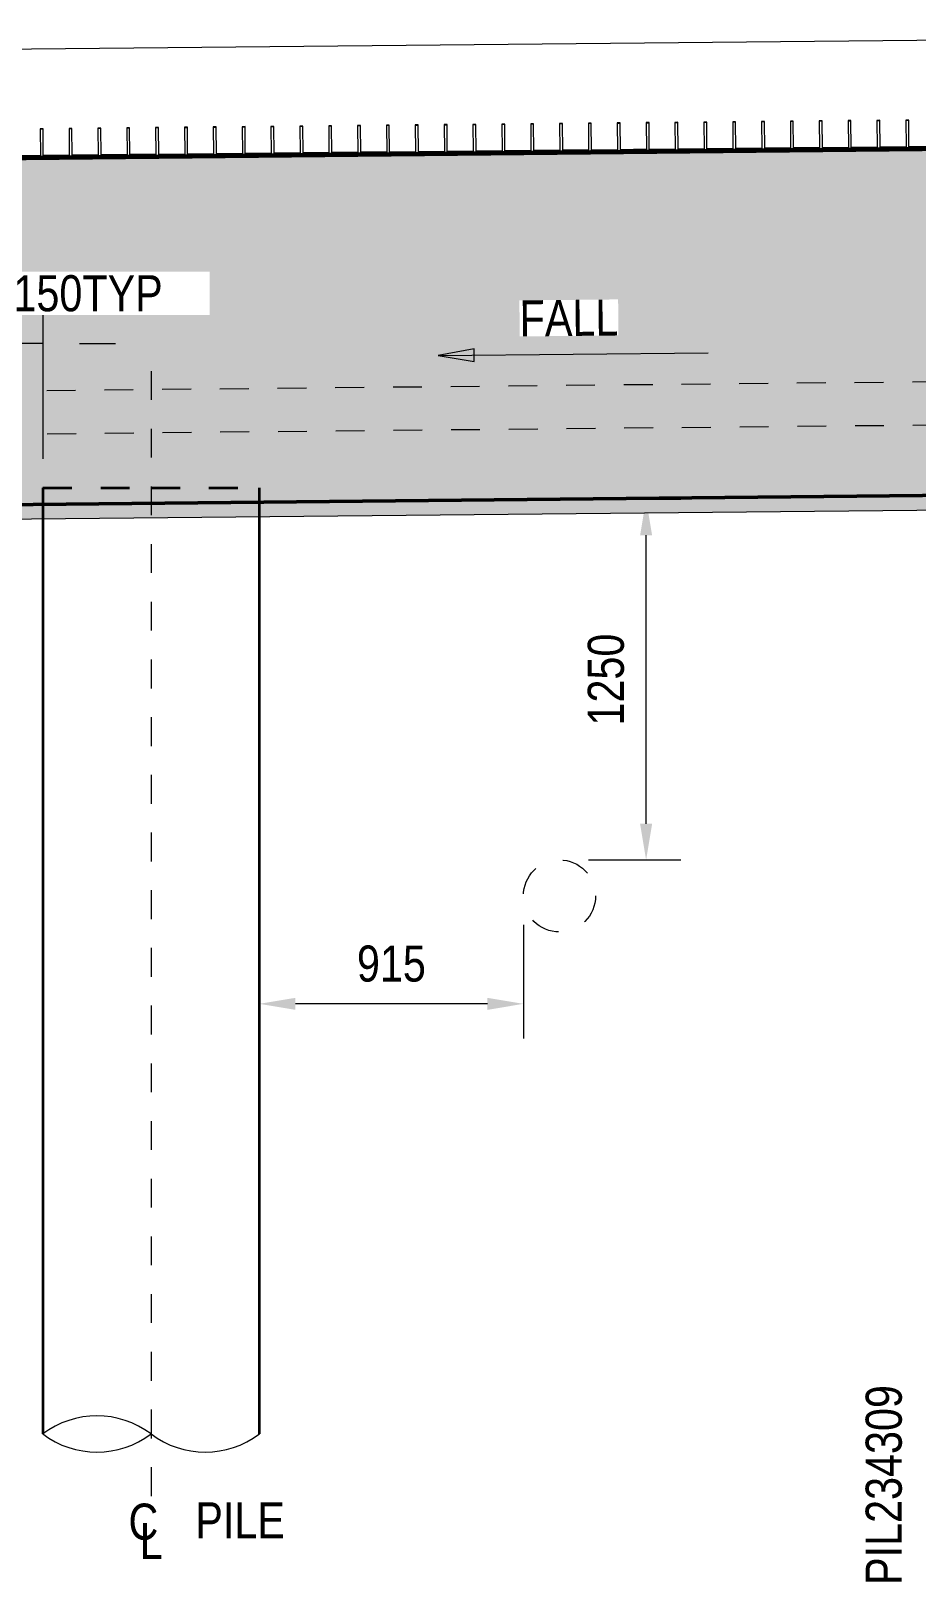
# Model space of a CAD drawing. Header units: metres. Extents: x 1652 to 1736, y -584 to 21.
# Drawn here: x 1701.81 to 1704.88, y 14.05 to 19.43 of the extents above; entities that cross this region are included whole.
import ezdxf

# ---------------------------------------------------------------- set-up
doc = ezdxf.new("R2010")
doc.units = ezdxf.units.M
doc.linetypes.add('JacobsCenter', pattern=[0.015, 0.009, -0.0015, 0.003, -0.0015])
doc.linetypes.add('JacobsDash', pattern=[0.0045, 0.003, -0.0015])
doc.layers.get('Defpoints').update_dxf_attribs({"color": 41})
for name, color, linetype, lineweight in [('BRIDGE-ABUTMENT-CONC', 7, 'Continuous', 50), ('BRIDGE-FRAMING-LINE-18-HID', 7, 'JacobsDash', 18), ('D-BDGE', 7, 'Continuous', 13), ('D-BDGE-FLOOR', 7, 'Continuous', 50), ('D-BDGE-FNDN-LINES-18-HID', 7, 'JacobsDash', 18), ('D-BDGE-FNDN-PILE-CONC', 7, 'Continuous', 50), ('D-BDGE-FRAMING', 7, 'Continuous', 50), ('D-BDGE-LINE', 7, 'Continuous', 9), ('D-ENHA-GEN-LINE', 7, 'Continuous', 9), ('D-ENHA-TEXT', 7, 'Continuous', 9), ('D-ENHA-TEXT-DIMS', 7, 'Continuous', 9), ('D-ENHA-TEXT-TAG', 7, 'Continuous', 18)]:
    doc.layers.add(name, color=color, linetype=linetype, lineweight=lineweight)
doc.styles.add('Arial Narrow_1', font='ARIALN.TTF', dxfattribs={"height": 0.125})
doc.dimstyles.new('Dimension_Standard_O__mm_', dxfattribs={"dimscale": 0.3048, "dimtxt": 0.127929, "dimasz": 0.410105, "dimexe": 0.393701, "dimexo": 0.246063, "dimgap": 0.246063, "dimtad": 1, "dimdec": 0, "dimlfac": 1000, "dimzin": 0, "dimdsep": 46, "dimtxsty": 'Arial Narrow_1', "dimsah": 1, "dimcen": 0.09, "dimaunit": 1, "dimadec": 4, "dimazin": 0, "dimtfac": 1, "dimtdec": 4, "dimtix": 1, "dimtmove": 0, "dimatfit": 3, "dimfxl": 1, "dimtvp": 1, "dimtfill": 1, "dimtolj": 1, "dimtzin": 0, "dimlwd": 18, "dimlwe": 18, "dimarcsym": 2})
doc.dimstyles.new('Dimension_Standard_O__mm__1', dxfattribs={"dimscale": 0.3048, "dimtxt": 0.127929, "dimasz": 0.410105, "dimexe": 0.393701, "dimexo": 0.246063, "dimgap": 0.246063, "dimtad": 1, "dimdec": 0, "dimlfac": 1000, "dimzin": 0, "dimdsep": 46, "dimtxsty": 'Arial Narrow_1', "dimsah": 1, "dimcen": 0.09, "dimaunit": 1, "dimadec": 4, "dimazin": 0, "dimtfac": 1, "dimtdec": 4, "dimtix": 1, "dimtmove": 2, "dimatfit": 3, "dimfxl": 1, "dimtvp": 1, "dimtfill": 1, "dimtolj": 1, "dimtzin": 0, "dimlwd": 18, "dimlwe": 18, "dimarcsym": 2})

# ---------------------------------------------------------------- blocks, each defined once
blk = doc.blocks.new('01_SFO_FRP_Pile_CastInPlace_CS - CAST-IN-PLACE PILE - 0750-V11-DRG-2871071 - ABUTMENT A CONCRETE ELEVATION')
at = {"layer": 'D-BDGE-FNDN-LINES-18-HID', "lineweight": 35}
for p, q in [((1658.1255, 17.8497), (1658.1255, 17.7923)), ((1658.1255, 17.8497), (1658.5004, 17.8497)), ((1658.1255, 17.8497), (1658.5003, 17.8497)), ((1658.5004, 17.8497), (1658.8755, 17.8497)), ((1658.5006, 17.8497), (1658.8755, 17.8497)), ((1658.8755, 17.7997), (1658.8755, 17.8497))]:
    blk.add_line(p, q, dxfattribs=at)
at = {"layer": 'D-BDGE-FNDN-PILE-CONC', "lineweight": 35}
for p, q in [((1658.1255, 17.7922), (1658.1255, 14.5701)), ((1658.8755, 14.5698), (1658.8755, 17.7997))]:
    blk.add_line(p, q, dxfattribs=at)
blk = doc.blocks.new('07_STR_DPS_PermadecPanel - 07_STR_DPS_PermadecPanel-V42-DRG-2871071 - ABUTMENT A CONCRETE ELEVATION')
at = {"layer": 'BRIDGE-FRAMING-LINE-18-HID', "color": 9, "lineweight": 13, "true_color": 0xc3c3c3}
for p, q in [((1660.9157, 19.1222), (1660.9257, 19.1223)), ((1661.0157, 19.1232), (1661.0257, 19.1233)), ((1661.1157, 19.1242), (1661.1257, 19.1243)), ((1661.2157, 19.1252), (1661.2257, 19.1253)), ((1661.3156, 19.1262), (1661.3256, 19.1263)), ((1660.8157, 19.1212), (1660.8257, 19.1213)), ((1660.7716, 19.0278), (1660.8166, 19.0282)), ((1660.7716, 19.0221), (1660.7717, 19.0218)), ((1661.3716, 19.0278), (1660.7717, 19.0218)), ((1660.7717, 19.0218), (1660.7717, 19.0221)), ((1660.8166, 19.0286), (1660.8166, 19.0282)), ((1660.8166, 19.0282), (1660.8166, 19.0285)), ((1660.8266, 19.0283), (1660.9166, 19.0292)), ((1660.8266, 19.0287), (1660.8266, 19.0283)), ((1660.8266, 19.0286), (1660.8266, 19.0283)), ((1660.9166, 19.0296), (1660.9166, 19.0292)), ((1660.9166, 19.0292), (1660.9166, 19.0295)), ((1660.9266, 19.0293), (1661.0166, 19.0302)), ((1660.9266, 19.0297), (1660.9266, 19.0293)), ((1660.9266, 19.0296), (1660.9266, 19.0293)), ((1661.0166, 19.0306), (1661.0166, 19.0302)), ((1661.0166, 19.0302), (1661.0166, 19.0305)), ((1661.0266, 19.0303), (1661.1166, 19.0312)), ((1661.0266, 19.0307), (1661.0266, 19.0303)), ((1661.0266, 19.0306), (1661.0266, 19.0303)), ((1661.1166, 19.0312), (1661.1166, 19.0315)), ((1661.1166, 19.0315), (1661.1166, 19.0312)), ((1661.1266, 19.0313), (1661.2166, 19.0322)), ((1661.1266, 19.0316), (1661.1266, 19.0313)), ((1661.1266, 19.0316), (1661.1266, 19.0313)), ((1661.2166, 19.0322), (1661.2166, 19.0325)), ((1661.2166, 19.0325), (1661.2166, 19.0322)), ((1661.2266, 19.0323), (1661.3166, 19.0332)), ((1661.2266, 19.0326), (1661.2266, 19.0323)), ((1661.2266, 19.0326), (1661.2266, 19.0323)), ((1661.3166, 19.0332), (1661.3166, 19.0335)), ((1661.3166, 19.0335), (1661.3166, 19.0332)), ((1661.3266, 19.0333), (1661.3716, 19.0338)), ((1661.3266, 19.0336), (1661.3266, 19.0333)), ((1661.3266, 19.0336), (1661.3266, 19.0333)), ((1661.3716, 19.0281), (1661.3716, 19.0278)), ((1661.3716, 19.0278), (1661.3716, 19.0281))]:
    blk.add_line(p, q, dxfattribs=at)
at = {"layer": 'D-BDGE-FRAMING', "color": 9, "lineweight": 13, "true_color": 0xc3c3c3}
for p, q in [((1660.9256, 19.1226), (1660.9156, 19.1225)), ((1660.9156, 19.1225), (1660.9166, 19.0296)), ((1660.9266, 19.0297), (1660.9256, 19.1226)), ((1661.0256, 19.1236), (1661.0156, 19.1235)), ((1661.0156, 19.1235), (1661.0166, 19.0306)), ((1661.0266, 19.0307), (1661.0256, 19.1236)), ((1661.1256, 19.1246), (1661.1156, 19.1245)), ((1661.1156, 19.1245), (1661.1166, 19.0315)), ((1661.1266, 19.0316), (1661.1256, 19.1246)), ((1661.2256, 19.1256), (1661.2156, 19.1255)), ((1661.2156, 19.1255), (1661.2166, 19.0325)), ((1661.2266, 19.0326), (1661.2256, 19.1256)), ((1661.3256, 19.1266), (1661.3156, 19.1265)), ((1661.3156, 19.1265), (1661.3166, 19.0335)), ((1661.3266, 19.0336), (1661.3256, 19.1266)), ((1660.8256, 19.1216), (1660.8156, 19.1215)), ((1660.8156, 19.1215), (1660.8166, 19.0286)), ((1660.8266, 19.0287), (1660.8256, 19.1216)), ((1660.8166, 19.0286), (1660.7716, 19.0281)), ((1660.7716, 19.0221), (1661.3716, 19.0281)), ((1660.7716, 19.0281), (1660.7716, 19.0221)), ((1660.9166, 19.0296), (1660.8266, 19.0287)), ((1661.0166, 19.0306), (1660.9266, 19.0297)), ((1661.1166, 19.0315), (1661.0266, 19.0307)), ((1661.2166, 19.0325), (1661.1266, 19.0316)), ((1661.3166, 19.0335), (1661.2266, 19.0326)), ((1661.3715, 19.0341), (1661.3266, 19.0336)), ((1661.3716, 19.0281), (1661.3715, 19.0341))]:
    blk.add_line(p, q, dxfattribs=at)
blk = doc.blocks.new('07_STR_DPS_PermadecPanel - 07_STR_DPS_PermadecPanel-V43-DRG-2871071 - ABUTMENT A CONCRETE ELEVATION')
at = {"layer": 'BRIDGE-FRAMING-LINE-18-HID', "color": 9, "lineweight": 13, "true_color": 0xc3c3c3}
for p, q in [((1660.2157, 19.1152), (1660.2257, 19.1153)), ((1660.3157, 19.1162), (1660.3257, 19.1163)), ((1660.4157, 19.1172), (1660.4257, 19.1173)), ((1660.5157, 19.1182), (1660.5257, 19.1183)), ((1660.6157, 19.1192), (1660.6257, 19.1193)), ((1660.7157, 19.1202), (1660.7257, 19.1203)), ((1660.1716, 19.0218), (1660.2166, 19.0222)), ((1660.7716, 19.0218), (1660.1717, 19.0158)), ((1660.1717, 19.0158), (1660.1717, 19.0161)), ((1660.1717, 19.0161), (1660.1717, 19.0158)), ((1660.2166, 19.0226), (1660.2166, 19.0222)), ((1660.2166, 19.0222), (1660.2166, 19.0225)), ((1660.2266, 19.0223), (1660.3166, 19.0232)), ((1660.2266, 19.0227), (1660.2266, 19.0223)), ((1660.2266, 19.0226), (1660.2266, 19.0223)), ((1660.3166, 19.0236), (1660.3166, 19.0232)), ((1660.3166, 19.0232), (1660.3166, 19.0235)), ((1660.3266, 19.0233), (1660.4166, 19.0242)), ((1660.3266, 19.0237), (1660.3266, 19.0233)), ((1660.3266, 19.0236), (1660.3266, 19.0233)), ((1660.4166, 19.0246), (1660.4166, 19.0242)), ((1660.4166, 19.0242), (1660.4166, 19.0245)), ((1660.4266, 19.0243), (1660.5166, 19.0252)), ((1660.4266, 19.0247), (1660.4266, 19.0243)), ((1660.4266, 19.0246), (1660.4266, 19.0243)), ((1660.5166, 19.0256), (1660.5166, 19.0252)), ((1660.5166, 19.0252), (1660.5166, 19.0255)), ((1660.5266, 19.0253), (1660.6166, 19.0262)), ((1660.5266, 19.0257), (1660.5266, 19.0253)), ((1660.5266, 19.0256), (1660.5266, 19.0253)), ((1660.6166, 19.0266), (1660.6166, 19.0262)), ((1660.6166, 19.0262), (1660.6166, 19.0265)), ((1660.6266, 19.0263), (1660.7166, 19.0272)), ((1660.6266, 19.0267), (1660.6266, 19.0263)), ((1660.6266, 19.0266), (1660.6266, 19.0263)), ((1660.7166, 19.0276), (1660.7166, 19.0272)), ((1660.7166, 19.0272), (1660.7166, 19.0275)), ((1660.7266, 19.0273), (1660.7716, 19.0278)), ((1660.7266, 19.0277), (1660.7266, 19.0273)), ((1660.7266, 19.0276), (1660.7266, 19.0273)), ((1660.7717, 19.0218), (1660.7716, 19.0221)), ((1660.7717, 19.0221), (1660.7717, 19.0218))]:
    blk.add_line(p, q, dxfattribs=at)
at = {"layer": 'D-BDGE-FRAMING', "color": 9, "lineweight": 13, "true_color": 0xc3c3c3}
for p, q in [((1660.2257, 19.1157), (1660.2157, 19.1156)), ((1660.2157, 19.1156), (1660.2166, 19.0226)), ((1660.2266, 19.0227), (1660.2257, 19.1157)), ((1660.3257, 19.1167), (1660.3157, 19.1166)), ((1660.3157, 19.1166), (1660.3166, 19.0236)), ((1660.3266, 19.0237), (1660.3257, 19.1167)), ((1660.4257, 19.1177), (1660.4157, 19.1176)), ((1660.4157, 19.1176), (1660.4166, 19.0246)), ((1660.4266, 19.0247), (1660.4257, 19.1177)), ((1660.5257, 19.1187), (1660.5157, 19.1186)), ((1660.5157, 19.1186), (1660.5166, 19.0256)), ((1660.5266, 19.0257), (1660.5257, 19.1187)), ((1660.6257, 19.1197), (1660.6157, 19.1196)), ((1660.6157, 19.1196), (1660.6166, 19.0266)), ((1660.6266, 19.0267), (1660.6257, 19.1197)), ((1660.7257, 19.1207), (1660.7157, 19.1206)), ((1660.7157, 19.1206), (1660.7166, 19.0276)), ((1660.7266, 19.0277), (1660.7257, 19.1207)), ((1660.2166, 19.0226), (1660.1716, 19.0221)), ((1660.1716, 19.0221), (1660.1717, 19.0161)), ((1660.1717, 19.0161), (1660.7716, 19.0221)), ((1660.3166, 19.0236), (1660.2266, 19.0227)), ((1660.4166, 19.0246), (1660.3266, 19.0237)), ((1660.5166, 19.0256), (1660.4266, 19.0247)), ((1660.6166, 19.0266), (1660.5266, 19.0257)), ((1660.7166, 19.0276), (1660.6266, 19.0267)), ((1660.7716, 19.0281), (1660.7266, 19.0277)), ((1660.7716, 19.0221), (1660.7716, 19.0281))]:
    blk.add_line(p, q, dxfattribs=at)
blk = doc.blocks.new('07_STR_DPS_PermadecPanel - 07_STR_DPS_PermadecPanel-V44-DRG-2871071 - ABUTMENT A CONCRETE ELEVATION')
at = {"layer": 'BRIDGE-FRAMING-LINE-18-HID', "color": 9, "lineweight": 13, "true_color": 0xc3c3c3}
for p, q in [((1659.6157, 19.1092), (1659.6257, 19.1093)), ((1659.7157, 19.1102), (1659.7257, 19.1103)), ((1659.8157, 19.1112), (1659.8257, 19.1113)), ((1659.9157, 19.1122), (1659.9257, 19.1123)), ((1660.0157, 19.1132), (1660.0257, 19.1133)), ((1660.1157, 19.1142), (1660.1257, 19.1143)), ((1659.5717, 19.0158), (1659.6167, 19.0162)), ((1660.1716, 19.0158), (1659.5717, 19.0098)), ((1659.6166, 19.0166), (1659.6167, 19.0162)), ((1659.6167, 19.0162), (1659.6167, 19.0165)), ((1659.6266, 19.0167), (1659.6267, 19.0163)), ((1659.6267, 19.0163), (1659.7167, 19.0172)), ((1659.6267, 19.0166), (1659.6267, 19.0163)), ((1659.7166, 19.0176), (1659.7167, 19.0172)), ((1659.7167, 19.0172), (1659.7167, 19.0175)), ((1659.7266, 19.0177), (1659.7267, 19.0173)), ((1659.7267, 19.0173), (1659.8167, 19.0182)), ((1659.7267, 19.0176), (1659.7267, 19.0173)), ((1659.8166, 19.0186), (1659.8167, 19.0182)), ((1659.8167, 19.0182), (1659.8166, 19.0185)), ((1659.8266, 19.0187), (1659.8267, 19.0183)), ((1659.8266, 19.0186), (1659.8267, 19.0183)), ((1659.8267, 19.0183), (1659.9166, 19.0192)), ((1659.9166, 19.0196), (1659.9166, 19.0192)), ((1659.9166, 19.0192), (1659.9166, 19.0195)), ((1659.9266, 19.0193), (1660.0166, 19.0202)), ((1659.9266, 19.0197), (1659.9266, 19.0193)), ((1659.9266, 19.0196), (1659.9266, 19.0193)), ((1660.0166, 19.0206), (1660.0166, 19.0202)), ((1660.0166, 19.0202), (1660.0166, 19.0205)), ((1660.0266, 19.0203), (1660.1166, 19.0212)), ((1660.0266, 19.0207), (1660.0266, 19.0203)), ((1660.0266, 19.0206), (1660.0266, 19.0203)), ((1660.1166, 19.0216), (1660.1166, 19.0212)), ((1660.1166, 19.0212), (1660.1166, 19.0215)), ((1660.1266, 19.0213), (1660.1716, 19.0218)), ((1660.1266, 19.0217), (1660.1266, 19.0213)), ((1660.1266, 19.0216), (1660.1266, 19.0213)), ((1660.1717, 19.0161), (1660.1717, 19.0158)), ((1660.1717, 19.0158), (1660.1717, 19.0161)), ((1659.5717, 19.0098), (1659.5717, 19.0101)), ((1659.5717, 19.0101), (1659.5717, 19.0098))]:
    blk.add_line(p, q, dxfattribs=at)
at = {"layer": 'D-BDGE-FRAMING', "color": 9, "lineweight": 13, "true_color": 0xc3c3c3}
for p, q in [((1659.6257, 19.1097), (1659.6157, 19.1096)), ((1659.6157, 19.1096), (1659.6166, 19.0166)), ((1659.6266, 19.0167), (1659.6257, 19.1097)), ((1659.7257, 19.1107), (1659.7157, 19.1106)), ((1659.7157, 19.1106), (1659.7166, 19.0176)), ((1659.7266, 19.0177), (1659.7257, 19.1107)), ((1659.8257, 19.1117), (1659.8157, 19.1116)), ((1659.8157, 19.1116), (1659.8166, 19.0186)), ((1659.8266, 19.0187), (1659.8257, 19.1117)), ((1659.9257, 19.1127), (1659.9157, 19.1126)), ((1659.9157, 19.1126), (1659.9166, 19.0196)), ((1659.9266, 19.0197), (1659.9257, 19.1127)), ((1660.0257, 19.1137), (1660.0157, 19.1136)), ((1660.0157, 19.1136), (1660.0166, 19.0206)), ((1660.0266, 19.0207), (1660.0257, 19.1137)), ((1660.1257, 19.1147), (1660.1157, 19.1146)), ((1660.1157, 19.1146), (1660.1166, 19.0216)), ((1660.1266, 19.0217), (1660.1257, 19.1147)), ((1659.6166, 19.0166), (1659.5716, 19.0161)), ((1659.5716, 19.0161), (1659.5717, 19.0101)), ((1659.5717, 19.0101), (1660.1717, 19.0161)), ((1659.7166, 19.0176), (1659.6266, 19.0167)), ((1659.8166, 19.0186), (1659.7266, 19.0177)), ((1659.9166, 19.0196), (1659.8266, 19.0187)), ((1660.0166, 19.0206), (1659.9266, 19.0197)), ((1660.1166, 19.0216), (1660.0266, 19.0207)), ((1660.1716, 19.0221), (1660.1266, 19.0217)), ((1660.1717, 19.0161), (1660.1716, 19.0221))]:
    blk.add_line(p, q, dxfattribs=at)
blk = doc.blocks.new('07_STR_DPS_PermadecPanel - 07_STR_DPS_PermadecPanel-V45-DRG-2871071 - ABUTMENT A CONCRETE ELEVATION')
at = {"layer": 'BRIDGE-FRAMING-LINE-18-HID', "color": 9, "lineweight": 13, "true_color": 0xc3c3c3}
for p, q in [((1659.0158, 19.1032), (1659.0258, 19.1033)), ((1659.1158, 19.1042), (1659.1258, 19.1043)), ((1659.2158, 19.1052), (1659.2258, 19.1053)), ((1659.3157, 19.1062), (1659.3257, 19.1063)), ((1659.4157, 19.1072), (1659.4257, 19.1073)), ((1659.5157, 19.1082), (1659.5257, 19.1083)), ((1659.3267, 19.0133), (1659.4167, 19.0142)), ((1659.4166, 19.0146), (1659.4167, 19.0142)), ((1659.4167, 19.0142), (1659.4167, 19.0145)), ((1659.4266, 19.0147), (1659.4267, 19.0143)), ((1659.4267, 19.0143), (1659.5167, 19.0152)), ((1659.4267, 19.0146), (1659.4267, 19.0143)), ((1659.5166, 19.0156), (1659.5167, 19.0152)), ((1659.5167, 19.0152), (1659.5167, 19.0155)), ((1659.5266, 19.0157), (1659.5267, 19.0153)), ((1659.5267, 19.0153), (1659.5717, 19.0158)), ((1659.5267, 19.0156), (1659.5267, 19.0153)), ((1658.9717, 19.0098), (1659.0167, 19.0102)), ((1658.9717, 19.0041), (1658.9718, 19.0038)), ((1659.5717, 19.0098), (1658.9718, 19.0038)), ((1658.9718, 19.0038), (1658.9718, 19.0041)), ((1659.0167, 19.0106), (1659.0167, 19.0102)), ((1659.0167, 19.0102), (1659.0167, 19.0105)), ((1659.0267, 19.0103), (1659.1167, 19.0112)), ((1659.0267, 19.0107), (1659.0267, 19.0103)), ((1659.0267, 19.0106), (1659.0267, 19.0103)), ((1659.1167, 19.0116), (1659.1167, 19.0112)), ((1659.1167, 19.0112), (1659.1167, 19.0115)), ((1659.1267, 19.0113), (1659.2167, 19.0122)), ((1659.1267, 19.0117), (1659.1267, 19.0113)), ((1659.1267, 19.0116), (1659.1267, 19.0113)), ((1659.2167, 19.0126), (1659.2167, 19.0122)), ((1659.2167, 19.0122), (1659.2167, 19.0125)), ((1659.2267, 19.0123), (1659.3167, 19.0132)), ((1659.2267, 19.0127), (1659.2267, 19.0123)), ((1659.2267, 19.0126), (1659.2267, 19.0123)), ((1659.3167, 19.0136), (1659.3167, 19.0132)), ((1659.3167, 19.0132), (1659.3167, 19.0135)), ((1659.3267, 19.0137), (1659.3267, 19.0133)), ((1659.3267, 19.0136), (1659.3267, 19.0133)), ((1659.5717, 19.0101), (1659.5717, 19.0098)), ((1659.5717, 19.0098), (1659.5717, 19.0101))]:
    blk.add_line(p, q, dxfattribs=at)
at = {"layer": 'D-BDGE-FRAMING', "color": 9, "lineweight": 13, "true_color": 0xc3c3c3}
for p, q in [((1659.0257, 19.1037), (1659.0157, 19.1036)), ((1659.0157, 19.1036), (1659.0167, 19.0106)), ((1659.0267, 19.0107), (1659.0257, 19.1037)), ((1659.1257, 19.1047), (1659.1157, 19.1046)), ((1659.1157, 19.1046), (1659.1167, 19.0116)), ((1659.1267, 19.0117), (1659.1257, 19.1047)), ((1659.2257, 19.1057), (1659.2157, 19.1056)), ((1659.2157, 19.1056), (1659.2167, 19.0126)), ((1659.2267, 19.0127), (1659.2257, 19.1057)), ((1659.3257, 19.1067), (1659.3157, 19.1066)), ((1659.3157, 19.1066), (1659.3167, 19.0136)), ((1659.3267, 19.0137), (1659.3257, 19.1067)), ((1659.4257, 19.1077), (1659.4157, 19.1076)), ((1659.4157, 19.1076), (1659.4166, 19.0146)), ((1659.4266, 19.0147), (1659.4257, 19.1077)), ((1659.5257, 19.1087), (1659.5157, 19.1086)), ((1659.5157, 19.1086), (1659.5166, 19.0156)), ((1659.5266, 19.0157), (1659.5257, 19.1087)), ((1659.4166, 19.0146), (1659.3267, 19.0137)), ((1659.5166, 19.0156), (1659.4266, 19.0147)), ((1659.5716, 19.0161), (1659.5266, 19.0157)), ((1659.5717, 19.0101), (1659.5716, 19.0161)), ((1659.0167, 19.0106), (1658.9717, 19.0101)), ((1658.9717, 19.0041), (1659.5717, 19.0101)), ((1658.9717, 19.0101), (1658.9717, 19.0041)), ((1659.1167, 19.0116), (1659.0267, 19.0107)), ((1659.2167, 19.0126), (1659.1267, 19.0117)), ((1659.3167, 19.0136), (1659.2267, 19.0127))]:
    blk.add_line(p, q, dxfattribs=at)
blk = doc.blocks.new('07_STR_DPS_PermadecPanel - 07_STR_DPS_PermadecPanel-V46-DRG-2871071 - ABUTMENT A CONCRETE ELEVATION')
at = {"layer": 'BRIDGE-FRAMING-LINE-18-HID', "color": 9, "lineweight": 13, "true_color": 0xc3c3c3}
for p, q in [((1658.4158, 19.0972), (1658.4258, 19.0973)), ((1658.5158, 19.0982), (1658.5258, 19.0983)), ((1658.6158, 19.0992), (1658.6258, 19.0993)), ((1658.7158, 19.1002), (1658.7258, 19.1003)), ((1658.8158, 19.1012), (1658.8258, 19.1013)), ((1658.9158, 19.1022), (1658.9258, 19.1023)), ((1658.3717, 19.0038), (1658.4167, 19.0042)), ((1658.9717, 19.0038), (1658.3718, 18.9978)), ((1658.3718, 18.9978), (1658.3718, 18.9981)), ((1658.3718, 18.9981), (1658.3718, 18.9978)), ((1658.4167, 19.0046), (1658.4167, 19.0042)), ((1658.4167, 19.0042), (1658.4167, 19.0045)), ((1658.4267, 19.0043), (1658.5167, 19.0052)), ((1658.4267, 19.0047), (1658.4267, 19.0043)), ((1658.4267, 19.0046), (1658.4267, 19.0043)), ((1658.5167, 19.0056), (1658.5167, 19.0052)), ((1658.5167, 19.0052), (1658.5167, 19.0055)), ((1658.5267, 19.0053), (1658.6167, 19.0062)), ((1658.5267, 19.0057), (1658.5267, 19.0053)), ((1658.5267, 19.0056), (1658.5267, 19.0053)), ((1658.6167, 19.0066), (1658.6167, 19.0062)), ((1658.6167, 19.0062), (1658.6167, 19.0065)), ((1658.6267, 19.0063), (1658.7167, 19.0072)), ((1658.6267, 19.0067), (1658.6267, 19.0063)), ((1658.6267, 19.0066), (1658.6267, 19.0063)), ((1658.7167, 19.0076), (1658.7167, 19.0072)), ((1658.7167, 19.0072), (1658.7167, 19.0075)), ((1658.7267, 19.0073), (1658.8167, 19.0082)), ((1658.7267, 19.0077), (1658.7267, 19.0073)), ((1658.7267, 19.0076), (1658.7267, 19.0073)), ((1658.8167, 19.0086), (1658.8167, 19.0082)), ((1658.8167, 19.0082), (1658.8167, 19.0085)), ((1658.8267, 19.0083), (1658.9167, 19.0092)), ((1658.8267, 19.0087), (1658.8267, 19.0083)), ((1658.8267, 19.0086), (1658.8267, 19.0083)), ((1658.9167, 19.0096), (1658.9167, 19.0092)), ((1658.9167, 19.0092), (1658.9167, 19.0095)), ((1658.9267, 19.0093), (1658.9717, 19.0098)), ((1658.9267, 19.0097), (1658.9267, 19.0093)), ((1658.9267, 19.0096), (1658.9267, 19.0093)), ((1658.9718, 19.0038), (1658.9717, 19.0041)), ((1658.9718, 19.0041), (1658.9718, 19.0038))]:
    blk.add_line(p, q, dxfattribs=at)
at = {"layer": 'D-BDGE-FRAMING', "color": 9, "lineweight": 13, "true_color": 0xc3c3c3}
for p, q in [((1658.4258, 19.0977), (1658.4158, 19.0976)), ((1658.4158, 19.0976), (1658.4167, 19.0046)), ((1658.4267, 19.0047), (1658.4258, 19.0977)), ((1658.5258, 19.0987), (1658.5158, 19.0986)), ((1658.5158, 19.0986), (1658.5167, 19.0056)), ((1658.5267, 19.0057), (1658.5258, 19.0987)), ((1658.6258, 19.0997), (1658.6158, 19.0996)), ((1658.6158, 19.0996), (1658.6167, 19.0066)), ((1658.6267, 19.0067), (1658.6258, 19.0997)), ((1658.7258, 19.1007), (1658.7158, 19.1006)), ((1658.7158, 19.1006), (1658.7167, 19.0076)), ((1658.7267, 19.0077), (1658.7258, 19.1007)), ((1658.8257, 19.1017), (1658.8157, 19.1016)), ((1658.8157, 19.1016), (1658.8167, 19.0086)), ((1658.8267, 19.0087), (1658.8257, 19.1017)), ((1658.9257, 19.1027), (1658.9157, 19.1026)), ((1658.9157, 19.1026), (1658.9167, 19.0096)), ((1658.9267, 19.0097), (1658.9257, 19.1027)), ((1658.4167, 19.0046), (1658.3717, 19.0041)), ((1658.3717, 19.0041), (1658.3718, 18.9981)), ((1658.3718, 18.9981), (1658.9717, 19.0041)), ((1658.5167, 19.0056), (1658.4267, 19.0047)), ((1658.6167, 19.0066), (1658.5267, 19.0057)), ((1658.7167, 19.0076), (1658.6267, 19.0067)), ((1658.8167, 19.0086), (1658.7267, 19.0077)), ((1658.9167, 19.0096), (1658.8267, 19.0087)), ((1658.9717, 19.0101), (1658.9267, 19.0097)), ((1658.9717, 19.0041), (1658.9717, 19.0101))]:
    blk.add_line(p, q, dxfattribs=at)
blk = doc.blocks.new('07_STR_DPS_PermadecPanel - 07_STR_DPS_PermadecPanel-V47-DRG-2871071 - ABUTMENT A CONCRETE ELEVATION')
at = {"layer": 'BRIDGE-FRAMING-LINE-18-HID', "color": 9, "lineweight": 13, "true_color": 0xc3c3c3}
for p, q in [((1657.8158, 19.0912), (1657.8258, 19.0913)), ((1657.9158, 19.0922), (1657.9258, 19.0923)), ((1658.0158, 19.0932), (1658.0258, 19.0933)), ((1658.1158, 19.0942), (1658.1258, 19.0943)), ((1658.2158, 19.0952), (1658.2258, 19.0953)), ((1658.3158, 19.0962), (1658.3258, 19.0963)), ((1657.7718, 18.9978), (1657.8168, 18.9983)), ((1658.3717, 18.9978), (1657.7718, 18.9918)), ((1657.7718, 18.9918), (1657.7718, 18.9921)), ((1657.7718, 18.9921), (1657.7718, 18.9918)), ((1657.8167, 18.9986), (1657.8168, 18.9983)), ((1657.8168, 18.9983), (1657.8167, 18.9985)), ((1657.8267, 18.9987), (1657.8268, 18.9984)), ((1657.8267, 18.9986), (1657.8268, 18.9984)), ((1657.8268, 18.9984), (1657.9167, 18.9993)), ((1657.9167, 18.9996), (1657.9167, 18.9993)), ((1657.9167, 18.9993), (1657.9167, 18.9995)), ((1657.9267, 18.9994), (1658.0167, 19.0003)), ((1657.9267, 18.9997), (1657.9267, 18.9994)), ((1657.9267, 18.9996), (1657.9267, 18.9994)), ((1658.0167, 19.0006), (1658.0167, 19.0003)), ((1658.0167, 19.0003), (1658.0167, 19.0005)), ((1658.0267, 19.0004), (1658.1167, 19.0012)), ((1658.0267, 19.0007), (1658.0267, 19.0004)), ((1658.0267, 19.0006), (1658.0267, 19.0004)), ((1658.1167, 19.0016), (1658.1167, 19.0012)), ((1658.1167, 19.0012), (1658.1167, 19.0015)), ((1658.1267, 19.0013), (1658.2167, 19.0022)), ((1658.1267, 19.0017), (1658.1267, 19.0013)), ((1658.1267, 19.0016), (1658.1267, 19.0013)), ((1658.2167, 19.0026), (1658.2167, 19.0022)), ((1658.2167, 19.0022), (1658.2167, 19.0025)), ((1658.2267, 19.0023), (1658.3167, 19.0032)), ((1658.2267, 19.0027), (1658.2267, 19.0023)), ((1658.2267, 19.0026), (1658.2267, 19.0023)), ((1658.3167, 19.0036), (1658.3167, 19.0032)), ((1658.3167, 19.0032), (1658.3167, 19.0035)), ((1658.3267, 19.0033), (1658.3717, 19.0038)), ((1658.3267, 19.0037), (1658.3267, 19.0033)), ((1658.3267, 19.0036), (1658.3267, 19.0033)), ((1658.3718, 18.9981), (1658.3718, 18.9978)), ((1658.3718, 18.9978), (1658.3718, 18.9981))]:
    blk.add_line(p, q, dxfattribs=at)
at = {"layer": 'D-BDGE-FRAMING', "color": 9, "lineweight": 13, "true_color": 0xc3c3c3}
for p, q in [((1657.8258, 19.0917), (1657.8158, 19.0916)), ((1657.8158, 19.0916), (1657.8167, 18.9986)), ((1657.8267, 18.9987), (1657.8258, 19.0917)), ((1657.9258, 19.0927), (1657.9158, 19.0926)), ((1657.9158, 19.0926), (1657.9167, 18.9996)), ((1657.9267, 18.9997), (1657.9258, 19.0927)), ((1658.0258, 19.0937), (1658.0158, 19.0936)), ((1658.0158, 19.0936), (1658.0167, 19.0006)), ((1658.0267, 19.0007), (1658.0258, 19.0937)), ((1658.1258, 19.0947), (1658.1158, 19.0946)), ((1658.1158, 19.0946), (1658.1167, 19.0016)), ((1658.1267, 19.0017), (1658.1258, 19.0947)), ((1658.2258, 19.0957), (1658.2158, 19.0956)), ((1658.2158, 19.0956), (1658.2167, 19.0026)), ((1658.2267, 19.0027), (1658.2258, 19.0957)), ((1658.3258, 19.0967), (1658.3158, 19.0966)), ((1658.3158, 19.0966), (1658.3167, 19.0036)), ((1658.3267, 19.0037), (1658.3258, 19.0967)), ((1657.8167, 18.9986), (1657.7717, 18.9981)), ((1657.7717, 18.9981), (1657.7718, 18.9921)), ((1657.7718, 18.9921), (1658.3718, 18.9981)), ((1657.9167, 18.9996), (1657.8267, 18.9987)), ((1658.0167, 19.0006), (1657.9267, 18.9997)), ((1658.1167, 19.0016), (1658.0267, 19.0007)), ((1658.2167, 19.0026), (1658.1267, 19.0017)), ((1658.3167, 19.0036), (1658.2267, 19.0027)), ((1658.3717, 19.0041), (1658.3267, 19.0037)), ((1658.3718, 18.9981), (1658.3717, 19.0041))]:
    blk.add_line(p, q, dxfattribs=at)
blk = doc.blocks.new('CS_DET_Pile-Column_BreakLine - CS_Tubular BreakLine-5514569-DRG-2871071 - ABUTMENT A CONCRETE ELEVATION')
at = {"layer": 'D-BDGE-LINE', "lineweight": 18}
for centre, start, end in [((1654.3225, 14.3212), 52.9573, 127.0427), ((1654.3225, 14.8184), 232.9573, 307.0427), ((1654.6978, 14.8184), 232.9573, 307.0427)]:
    blk.add_arc(centre, 0.3115, start, end, dxfattribs=at)
blk = doc.blocks.new('CS_Annot_Centreline Symbol1 - CS_Annot_Centreline Symbol 2-5308920-DRG-2871071 - ABUTMENT A CONCRETE ELEVATION')
at = {"layer": 'D-ENHA-GEN-LINE', "char_height": 0.125, "attachment_point": 1, "style": 'Arial Narrow_1'}
for s, insert, width in [('C  ', (1654.4318, 14.3284), 0.220464), ('L', (1654.4709, 14.2617), 0.096202)]:
    blk.add_mtext(s, dxfattribs=dict(at, insert=insert, width=width))
blk = doc.blocks.new('DIMBLOCK11-DRG-2871071 - ABUTMENT A CONCRETE ELEVATION')
at = {"layer": 'D-ENHA-TEXT-DIMS', "color": 0, "lineweight": 18, "transparency": 16777216}
for p, q in [((1701.6976, 17.8658), (1701.6976, 18.4702)), ((1701.8476, 17.9497), (1701.8476, 18.4702)), ((1701.5726, 18.3502), (1701.4476, 18.3502)), ((1701.8476, 18.3502), (1701.6976, 18.3502)), ((1701.9726, 18.3502), (1702.0976, 18.3502))]:
    blk.add_line(p, q, dxfattribs=at)
at = {"layer": 'D-ENHA-TEXT-DIMS', "color": 0, "transparency": 16777216}
for points in [[(1701.5726, 18.371), (1701.5726, 18.3293), (1701.6976, 18.3502)], [(1701.9726, 18.371), (1701.9726, 18.3293), (1701.8476, 18.3502)]]:
    blk.add_solid(points, dxfattribs=at)
at = {"layer": 'Defpoints', "color": 0, "transparency": 16777216}
for p in [(1701.6976, 18.3502), (1701.8476, 17.8747), (1701.6976, 17.7908)]:
    blk.add_point(p, dxfattribs=at)
at = {"layer": 'D-ENHA-TEXT-DIMS', "color": 0, "lineweight": 18, "transparency": 16777216, "insert": (1701.7442, 18.5867), "char_height": 0.125, "width": 0.667667, "attachment_point": 1, "line_spacing_factor": 0.974696, "style": 'Arial Narrow_1', "bg_fill": 3, "box_fill_scale": 1.1, "bg_fill_color": 256, "bg_fill_true_color": 13158600, "bg_fill_transparency": 0}
blk.add_mtext('\\A1;150TYP', dxfattribs=at)
blk = doc.blocks.new('DIMBLOCK14-DRG-2871071 - ABUTMENT A CONCRETE ELEVATION')
at = {"layer": 'D-ENHA-TEXT-DIMS', "color": 0, "lineweight": 18, "transparency": 16777216}
for p, q in [((1703.5116, 16.335), (1703.5116, 15.9409)), ((1702.5966, 16.2553), (1702.5966, 15.9409)), ((1703.3866, 16.0609), (1702.7216, 16.0609))]:
    blk.add_line(p, q, dxfattribs=at)
at = {"layer": 'D-ENHA-TEXT-DIMS', "color": 0, "transparency": 16777216}
for points in [[(1702.7216, 16.0817), (1702.7216, 16.04), (1702.5966, 16.0609)], [(1703.3866, 16.0817), (1703.3866, 16.04), (1703.5116, 16.0609)]]:
    blk.add_solid(points, dxfattribs=at)
at = {"layer": 'Defpoints', "color": 0, "transparency": 16777216}
for p in [(1703.5116, 16.41), (1702.5966, 16.3303), (1702.5966, 16.0609)]:
    blk.add_point(p, dxfattribs=at)
at = {"layer": 'D-ENHA-TEXT-DIMS', "color": 0, "lineweight": 18, "transparency": 16777216, "insert": (1703.0541, 16.1997), "char_height": 0.125, "width": 0.285099, "attachment_point": 5, "style": 'Arial Narrow_1', "bg_fill": 3, "box_fill_scale": 1.1, "bg_fill_color": 256, "bg_fill_true_color": 13158600, "bg_fill_transparency": 0}
blk.add_mtext('\\A1;915', dxfattribs=at)
blk = doc.blocks.new('DIMBLOCK15-DRG-2871071 - ABUTMENT A CONCRETE ELEVATION')
at = {"layer": 'D-ENHA-TEXT-DIMS', "color": 0, "lineweight": 18, "transparency": 16777216}
for p, q in [((1703.7366, 17.81), (1704.0568, 17.81)), ((1703.9368, 16.685), (1703.9368, 17.685)), ((1703.7366, 16.56), (1704.0568, 16.56))]:
    blk.add_line(p, q, dxfattribs=at)
at = {"layer": 'D-ENHA-TEXT-DIMS', "color": 0, "transparency": 16777216}
for points in [[(1703.9159, 17.685), (1703.9576, 17.685), (1703.9368, 17.81)], [(1703.9159, 16.685), (1703.9576, 16.685), (1703.9368, 16.56)]]:
    blk.add_solid(points, dxfattribs=at)
at = {"layer": 'Defpoints', "color": 0, "transparency": 16777216}
for p in [(1703.6616, 17.81), (1703.9368, 17.81), (1703.6616, 16.56)]:
    blk.add_point(p, dxfattribs=at)
at = {"layer": 'D-ENHA-TEXT-DIMS', "color": 0, "lineweight": 18, "transparency": 16777216, "insert": (1703.798, 17.185), "char_height": 0.125, "width": 0.380132, "attachment_point": 5, "rotation": 90, "style": 'Arial Narrow_1', "bg_fill": 3, "box_fill_scale": 1.1, "bg_fill_color": 256, "bg_fill_true_color": 13158600, "bg_fill_transparency": 0}
blk.add_mtext('\\A1;1250', dxfattribs=at)

msp = doc.modelspace()

# ---------------------------------------------------------------- hatches: boundary and pattern name
at = {"layer": 'BRIDGE-ABUTMENT-CONC', "true_color": 0xc0c0c0}
msp.add_hatch(color=9, dxfattribs=at).paths.add_polyline_path([(1697.7068, 17.751), (1700.3479, 17.7773), (1700.5707, 18.0045), (1701.4705, 18.0135), (1701.6977, 17.7907), (1709.6354, 17.8699), (1709.6354, 19.0699), (1697.7069, 18.951), (1697.7068, 17.9242)])
at = {"layer": 'D-BDGE-LINE'}
h = msp.add_hatch(dxfattribs=at)
h.set_pattern_fill('FP_2', color=256, style=0, pattern_type=2)
h.set_pattern_definition([(0, (1706.63115, 17.949), (0.4064, 0.1016), [0.01676, -0.28804, 0.01676, -0.28804, -1.626]), (0, (1706.63115, 17.949), (0.4064, 0.1016), [-0.6096, 0.01676, -0.59284, 0.01676, -0.28804, -0.7112]), (0, (1706.63115, 17.949), (0.4064, 0.1016), [-1.524, 0.01676, -0.18644, 0.01676, -0.49124]), (120, (1706.78415, 17.999), (-0.2911882, 0.30115272), [0.01676, -0.28804, 0.01676, -0.28804, -1.626]), (120, (1706.78415, 17.999), (-0.2911882, 0.30115272), [-0.6096, 0.01676, -0.59284, 0.01676, -0.28804, -0.7112]), (120, (1706.78415, 17.999), (-0.2911882, 0.30115272), [-1.524, 0.01676, -0.18644, 0.01676, -0.49124]), (240, (1706.83415, 18.203), (-0.1152118, -0.40275272), [0.01676, -0.28804, 0.01676, -0.28804, -1.626]), (240, (1706.83415, 18.203), (-0.1152118, -0.40275272), [-0.6096, 0.01676, -0.59284, 0.01676, -0.28804, -0.7112]), (240, (1706.83415, 18.203), (-0.1152118, -0.40275272), [-1.524, 0.01676, -0.18644, 0.01676, -0.49124])])
h.paths.add_polyline_path([(1733.4669, 17.5819), (1733.4664, 17.6319), (1713.1665, 17.8348), (1709.6354, 17.8699), (1701.6976, 17.7908), (1701.4704, 18.0135), (1700.5707, 18.0043), (1700.3479, 17.7773), (1697.7068, 17.751), (1697.7069, 17.701), (1700.3692, 17.7276), (1700.5919, 17.9547), (1701.4502, 17.9633), (1701.6774, 17.7406), (1709.6358, 17.8199), (1727.1565, 17.6452), (1733.4664, 17.5819)])
at = {"layer": 'D-ENHA-TEXT'}
msp.add_hatch(color=256, dxfattribs=at).paths.add_polyline_path([(1703.2157, 18.308), (1703.3409, 18.2872), (1703.3405, 18.3312)])

# ---------------------------------------------------------------- linework, layer by layer
at = {"layer": 'BRIDGE-ABUTMENT-CONC'}
msp.add_line((1701.6977, 17.7907), (1709.6354, 17.8699), dxfattribs=at)
at = {"layer": 'D-BDGE', "lineweight": 50}
for p, q in [((1709.6368, 19.07), (1697.7068, 18.951)), ((1709.6355, 19.0699), (1697.7069, 18.951)), ((1697.7081, 18.951), (1709.6357, 19.0699)), ((1697.7066, 18.9544), (1708.0974, 19.058))]:
    msp.add_line(p, q, dxfattribs=at)
at = {"layer": 'D-BDGE', "color": 143, "linetype": 'JacobsDash', "lineweight": 18, "true_color": 0x78aac8}
for p, q in [((1697.4599, 18.1435), (1709.6356, 18.2649)), ((1697.4614, 17.9935), (1709.6356, 18.1149))]:
    msp.add_line(p, q, dxfattribs=at)
at = {"layer": 'D-BDGE', "linetype": 'JacobsCenter', "lineweight": 18}
msp.add_line((1702.2215, 18.2546), (1702.2215, 14.2765), dxfattribs=at)
at = {"layer": 'D-BDGE', "lineweight": 18}
for p, q in [((1709.6358, 17.8699), (1701.6976, 17.7908)), ((1701.6774, 17.7406), (1709.6358, 17.8199))]:
    msp.add_line(p, q, dxfattribs=at)
at = {"layer": 'D-BDGE', "color": 143, "linetype": 'JacobsDash', "lineweight": 18, "true_color": 0x78aac8}
msp.add_circle((1703.6366, 16.435), 0.125, dxfattribs=at)
at = {"layer": 'D-BDGE-FLOOR', "color": 252, "lineweight": 18, "true_color": 0x888888}
msp.add_line((1708.0974, 19.433), (1697.7066, 19.3294), dxfattribs=at)
at = {"layer": 'D-ENHA-TEXT'}
for p, q in [((1703.3405, 18.3312), (1703.2157, 18.308)), ((1703.2157, 18.308), (1704.152, 18.3173)), ((1703.3409, 18.2872), (1703.3405, 18.3312)), ((1703.2157, 18.308), (1703.3409, 18.2872))]:
    msp.add_line(p, q, dxfattribs=at)

# ---------------------------------------------------------------- block references
at = {"layer": 'BRIDGE-FRAMING-LINE-18-HID', "color": 9, "lineweight": 13, "true_color": 0xc3c3c3}
for name in ['07_STR_DPS_PermadecPanel - 07_STR_DPS_PermadecPanel-V42-DRG-2871071 - ABUTMENT A CONCRETE ELEVATION', '07_STR_DPS_PermadecPanel - 07_STR_DPS_PermadecPanel-V47-DRG-2871071 - ABUTMENT A CONCRETE ELEVATION', '07_STR_DPS_PermadecPanel - 07_STR_DPS_PermadecPanel-V46-DRG-2871071 - ABUTMENT A CONCRETE ELEVATION', '07_STR_DPS_PermadecPanel - 07_STR_DPS_PermadecPanel-V45-DRG-2871071 - ABUTMENT A CONCRETE ELEVATION', '07_STR_DPS_PermadecPanel - 07_STR_DPS_PermadecPanel-V44-DRG-2871071 - ABUTMENT A CONCRETE ELEVATION', '07_STR_DPS_PermadecPanel - 07_STR_DPS_PermadecPanel-V43-DRG-2871071 - ABUTMENT A CONCRETE ELEVATION']:
    msp.add_blockref(name, (43.7211, 0), dxfattribs=at)
at = {"layer": 'D-BDGE-FNDN-LINES-18-HID', "lineweight": 35}
msp.add_blockref('01_SFO_FRP_Pile_CastInPlace_CS - CAST-IN-PLACE PILE - 0750-V11-DRG-2871071 - ABUTMENT A CONCRETE ELEVATION', (43.7211, 0), dxfattribs=at)
at = {"layer": 'D-BDGE-LINE'}
msp.add_blockref('CS_DET_Pile-Column_BreakLine - CS_Tubular BreakLine-5514569-DRG-2871071 - ABUTMENT A CONCRETE ELEVATION', (47.7111, 0), dxfattribs=at)
at = {"layer": 'D-ENHA-GEN-LINE'}
msp.add_blockref('CS_Annot_Centreline Symbol1 - CS_Annot_Centreline Symbol 2-5308920-DRG-2871071 - ABUTMENT A CONCRETE ELEVATION', (47.7111, 0), dxfattribs=at)

# ---------------------------------------------------------------- texts
at = {"layer": 'D-ENHA-GEN-LINE', "insert": (1702.3747, 14.333), "char_height": 0.125, "attachment_point": 1, "style": 'Arial Narrow_1', "bg_fill": 3, "box_fill_scale": 1, "bg_fill_color": 256, "bg_fill_true_color": 13158600, "bg_fill_transparency": 0}
msp.add_mtext('PILE', dxfattribs=at)
at = {"layer": 'D-ENHA-TEXT-TAG', "lineweight": 9, "insert": (1704.6977, 14.0466), "char_height": 0.125, "attachment_point": 1, "rotation": 90, "style": 'Arial Narrow_1', "bg_fill": 3, "box_fill_scale": 1, "bg_fill_color": 256, "bg_fill_true_color": 13158600, "bg_fill_transparency": 0}
msp.add_mtext('PIL234309', dxfattribs=at)

# ---------------------------------------------------------------- next in the draw order: texts
at = {"layer": 'D-ENHA-TEXT', "insert": (1703.4976, 18.4994), "char_height": 0.125, "attachment_point": 1, "rotation": 0.5711, "style": 'Arial Narrow_1', "bg_fill": 3, "box_fill_scale": 1, "bg_fill_color": 256, "bg_fill_true_color": 13158600, "bg_fill_transparency": 0}
msp.add_mtext('FALL', dxfattribs=at)

# ---------------------------------------------------------------- next in the draw order: dimensions: what is measured, and where the dimension line sits
at = {"layer": 'D-ENHA-TEXT-DIMS', "lineweight": 18}
dim = msp.add_linear_dim(base=(1701.6976, 18.3502), p1=(1701.8476, 17.8747), p2=(1701.6976, 17.7908), dimstyle='Dimension_Standard_O__mm__1', override={"dimpost": '<>TYP', "dimfxl": 0.17187}, dxfattribs=at)
dim.commit()
dim.dimension.update_dxf_attribs({"geometry": 'DIMBLOCK11-DRG-2871071 - ABUTMENT A CONCRETE ELEVATION', "text_midpoint": (1702.078, 18.5034), "dimtype": 160})
dim = msp.add_linear_dim(base=(1703.9368, 17.81), p1=(1703.6616, 16.56), p2=(1703.6616, 17.81), angle=90, dimstyle='Dimension_Standard_O__mm_', override={"dimpost": '<>', "dimfxl": 1.25}, dxfattribs=at)
dim.commit()
dim.dimension.update_dxf_attribs({"geometry": 'DIMBLOCK15-DRG-2871071 - ABUTMENT A CONCRETE ELEVATION', "text_midpoint": (1703.798, 17.185)})
dim = msp.add_linear_dim(base=(1702.5966, 16.0609), p1=(1703.5116, 16.41), p2=(1702.5966, 16.3303), dimstyle='Dimension_Standard_O__mm_', override={"dimpost": '<>', "dimfxl": 0.918469}, dxfattribs=at)
dim.commit()
dim.dimension.update_dxf_attribs({"geometry": 'DIMBLOCK14-DRG-2871071 - ABUTMENT A CONCRETE ELEVATION', "text_midpoint": (1703.0541, 16.1997)})

doc.saveas('drawing.dxf')
